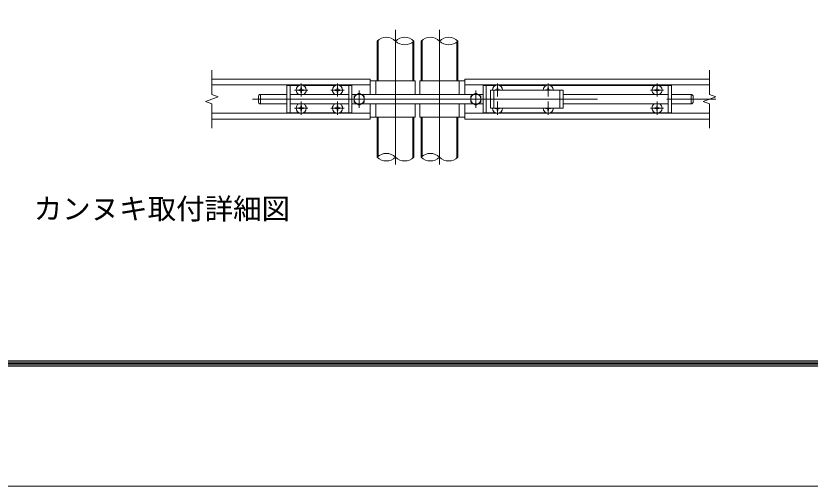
# Model space of a CAD drawing. Units: millimetres, scale not verified. Extents: x -6300 to 6300, y -4455 to 4455.
# Drawn here: x -3954 to -1763, y -4455 to -3159 of the extents above; entities that cross this region are included whole.
import ezdxf
from ezdxf.enums import TextEntityAlignment as Align

# ---------------------------------------------------------------- set-up
doc = ezdxf.new("R2010")
doc.units = ezdxf.units.MM
doc.header["$LTSCALE"] = 30
doc.linetypes.add('DASHED', pattern=[7.5, 6, -1.5])
doc.linetypes.add('USER1', pattern=[50.8, 31.75, -6.35, 6.35, -6.35])
for name, color, linetype, lineweight in [('0-0_D-BMK', 2, 'USER1', 13), ('0-1_D-STR1', 1, 'Continuous', 18), ('0-2_D-STR3', 3, 'Continuous', 13), ('0-6_D-STR-DIM', 7, 'Continuous', 9), ('0-B_D-TTL', 7, 'Continuous', 9), ('0-C_D-TTL-TXT', 7, 'Continuous', 13)]:
    doc.layers.add(name, color=color, linetype=linetype, lineweight=lineweight)
doc.styles.add('ＭＳ ゴシック', font='')
doc.styles.get('ＭＳ ゴシック').set_extended_font_data('MS Gothic')

msp = doc.modelspace()

# ---------------------------------------------------------------- linework, layer by layer
at = {"layer": '0-0_D-BMK'}
for p, q in [((-2906.99, -3198.18), (-2906.99, -3569.35)), ((-2785.39, -3198.18), (-2785.39, -3569.35)), ((-3166.99, -3381.98), (-3166.99, -3345.72)), ((-3066.99, -3381.9), (-3066.99, -3345.64)), ((-2625.39, -3381.98), (-2625.39, -3345.72)), ((-2485.39, -3381.98), (-2485.39, -3345.72)), ((-2185.39, -3381.9), (-2185.39, -3345.64)), ((-3185.21, -3363.77), (-3148.95, -3363.77)), ((-3085.21, -3363.77), (-3048.95, -3363.77)), ((-3006.99, -3365.19), (-3006.99, -3412.34)), ((-2685.39, -3365.19), (-2685.39, -3412.34)), ((-2203.61, -3363.77), (-2167.35, -3363.77)), ((-3301.63, -3388.77), (-2022.73, -3388.77)), ((-3166.99, -3431.9), (-3166.99, -3395.64)), ((-3066.99, -3431.9), (-3066.99, -3395.64)), ((-2625.39, -3431.98), (-2625.39, -3395.72)), ((-2485.39, -3431.98), (-2485.39, -3395.72)), ((-2185.39, -3431.9), (-2185.39, -3395.64)), ((-3185.21, -3413.77), (-3148.95, -3413.77)), ((-3085.21, -3413.77), (-3048.95, -3413.77)), ((-2203.61, -3413.77), (-2167.35, -3413.77))]:
    msp.add_line(p, q, dxfattribs=at)
at = {"layer": '0-1_D-STR1'}
for p, q in [((-2957.79, -3228.77), (-2957.79, -3338.77)), ((-2856.19, -3228.77), (-2856.19, -3338.77)), ((-2836.19, -3228.77), (-2836.19, -3338.77)), ((-2734.59, -3228.77), (-2734.59, -3338.77)), ((-2957.79, -3438.77), (-2957.79, -3548.77)), ((-2856.19, -3438.77), (-2856.19, -3548.77)), ((-2856.19, -3438.77), (-2856.19, -3548.77)), ((-2836.19, -3438.77), (-2836.19, -3548.77)), ((-2836.19, -3438.77), (-2836.19, -3548.77)), ((-2734.59, -3438.77), (-2734.59, -3548.77))]:
    msp.add_line(p, q, dxfattribs=at)
at = {"layer": '0-1_D-STR1', "linetype": 'DASHED'}
for p, q in [((-2954.59, -3225.94), (-2954.59, -3338.77)), ((-2859.39, -3231.59), (-2859.39, -3338.77)), ((-2832.99, -3225.94), (-2832.99, -3338.77)), ((-2737.79, -3231.59), (-2737.79, -3338.77)), ((-2954.59, -3438.77), (-2954.59, -3545.94)), ((-2859.39, -3438.77), (-2859.39, -3551.59)), ((-2832.99, -3438.77), (-2832.99, -3545.94)), ((-2737.79, -3438.77), (-2737.79, -3551.59))]:
    msp.add_line(p, q, dxfattribs=at)
at = {"layer": '0-2_D-STR3'}
for p, q in [((-2976.99, -3333.77), (-3413.99, -3333.77)), ((-2976.99, -3349.77), (-3413.99, -3349.77)), ((-3206.99, -3350.77), (-3206.99, -3426.77)), ((-3172.19, -3350.77), (-3206.99, -3350.77)), ((-3197.99, -3350.77), (-3197.99, -3426.77)), ((-3072.19, -3350.77), (-3161.8, -3350.77)), ((-3026.99, -3350.77), (-3061.8, -3350.77)), ((-3035.99, -3350.77), (-3035.99, -3426.77)), ((-3026.99, -3350.77), (-3026.99, -3426.77)), ((-2976.99, -3333.77), (-2976.99, -3375.77)), ((-2852.99, -3338.77), (-2976.99, -3338.77)), ((-2960.99, -3338.77), (-2960.99, -3375.77)), ((-2852.99, -3338.77), (-2852.99, -3375.77)), ((-2839.39, -3338.77), (-2715.39, -3338.77)), ((-2839.39, -3338.77), (-2839.39, -3375.77)), ((-2731.39, -3338.77), (-2731.39, -3375.77)), ((-2715.39, -3333.77), (-2715.39, -3375.77)), ((-2715.39, -3333.77), (-2040.28, -3333.77)), ((-2715.39, -3349.77), (-2040.28, -3349.77)), ((-2665.39, -3350.77), (-2665.39, -3426.77)), ((-2665.39, -3350.77), (-2630.59, -3350.77)), ((-2656.39, -3350.77), (-2656.39, -3426.77)), ((-2620.2, -3350.77), (-2490.59, -3350.77)), ((-2480.2, -3350.77), (-2145.39, -3350.77)), ((-2154.39, -3350.77), (-2154.39, -3426.77)), ((-2145.39, -3350.77), (-2145.39, -3426.77)), ((-3173.29, -3364.56), (-3173.29, -3363.77)), ((-3170.7, -3364.6), (-3173.29, -3364.56)), ((-3167.78, -3357.47), (-3167.83, -3360.06)), ((-3167.78, -3370.07), (-3167.83, -3367.47)), ((-3166.2, -3357.47), (-3167.78, -3357.47)), ((-3166.2, -3370.07), (-3167.78, -3370.07)), ((-3166.2, -3357.47), (-3166.16, -3360.06)), ((-3166.2, -3370.07), (-3166.16, -3367.47)), ((-3163.29, -3362.93), (-3160.69, -3362.98)), ((-3160.69, -3362.98), (-3160.69, -3363.77)), ((-3070.7, -3362.93), (-3073.29, -3362.98)), ((-3073.29, -3362.98), (-3073.29, -3363.77)), ((-3067.78, -3357.47), (-3067.83, -3360.06)), ((-3067.78, -3370.07), (-3067.83, -3367.47)), ((-3066.2, -3357.47), (-3067.78, -3357.47)), ((-3066.2, -3370.07), (-3067.78, -3370.07)), ((-3066.2, -3357.47), (-3066.16, -3360.06)), ((-3066.2, -3370.07), (-3066.16, -3367.47)), ((-3063.29, -3364.6), (-3060.69, -3364.56)), ((-3060.69, -3364.56), (-3060.69, -3363.77)), ((-2644.39, -3363.77), (-2644.39, -3413.77)), ((-2644.39, -3363.77), (-2444.39, -3363.77)), ((-2629.1, -3362.93), (-2631.69, -3362.98)), ((-2631.69, -3362.98), (-2631.69, -3363.77)), ((-2626.18, -3357.47), (-2626.23, -3360.06)), ((-2626.18, -3357.47), (-2624.6, -3357.47)), ((-2624.6, -3357.47), (-2624.56, -3360.06)), ((-2489.1, -3362.93), (-2491.69, -3362.98)), ((-2491.69, -3362.98), (-2491.69, -3363.77)), ((-2486.18, -3357.47), (-2486.23, -3360.06)), ((-2486.18, -3357.47), (-2484.6, -3357.47)), ((-2484.6, -3357.47), (-2484.56, -3360.06)), ((-2481.69, -3362.93), (-2479.09, -3362.98)), ((-2479.09, -3362.98), (-2479.09, -3363.77)), ((-2444.39, -3363.77), (-2444.39, -3413.77)), ((-2189.1, -3362.93), (-2191.69, -3362.98)), ((-2191.69, -3362.98), (-2191.69, -3363.77)), ((-2186.18, -3357.47), (-2186.23, -3360.06)), ((-2186.18, -3370.07), (-2186.23, -3367.47)), ((-2184.6, -3357.47), (-2186.18, -3357.47)), ((-2184.6, -3370.07), (-2186.18, -3370.07)), ((-2184.6, -3357.47), (-2184.56, -3360.06)), ((-2184.6, -3370.07), (-2184.56, -3367.47)), ((-2181.69, -3364.6), (-2179.09, -3364.56)), ((-2179.09, -3364.56), (-2179.09, -3363.77)), ((-3285.39, -3381.77), (-3285.39, -3395.77)), ((-3256.49, -3375.77), (-3279.39, -3375.77)), ((-3279.39, -3375.77), (-3279.39, -3401.77)), ((-3256.81, -3375.77), (-3206.99, -3375.77)), ((-3197.99, -3375.77), (-3035.99, -3375.77)), ((-3026.99, -3375.77), (-2921.29, -3375.77)), ((-2921.59, -3375.77), (-2665.39, -3375.77)), ((-2444.39, -3375.77), (-2154.39, -3375.77)), ((-2145.39, -3375.77), (-2091.39, -3375.77)), ((-2091.39, -3375.77), (-2091.39, -3401.77)), ((-2085.39, -3381.77), (-2085.39, -3395.77)), ((-3256.49, -3401.77), (-3279.39, -3401.77)), ((-3256.81, -3401.77), (-3206.99, -3401.77)), ((-3197.99, -3401.77), (-3035.99, -3401.77)), ((-3173.29, -3414.56), (-3173.29, -3413.77)), ((-3170.7, -3414.6), (-3173.29, -3414.56)), ((-3167.78, -3407.47), (-3167.83, -3410.06)), ((-3167.78, -3420.07), (-3167.83, -3417.47)), ((-3166.2, -3407.47), (-3167.78, -3407.47)), ((-3166.2, -3407.47), (-3166.16, -3410.06)), ((-3166.2, -3420.07), (-3166.16, -3417.47)), ((-3163.29, -3412.93), (-3160.69, -3412.98)), ((-3163.29, -3414.6), (-3160.69, -3414.56)), ((-3160.69, -3412.98), (-3160.69, -3413.77)), ((-3160.69, -3414.56), (-3160.69, -3413.77)), ((-3070.7, -3412.93), (-3073.29, -3412.98)), ((-3073.29, -3412.98), (-3073.29, -3413.77)), ((-3067.78, -3407.47), (-3067.83, -3410.06)), ((-3067.78, -3420.07), (-3067.83, -3417.47)), ((-3066.2, -3407.47), (-3067.78, -3407.47)), ((-3066.2, -3407.47), (-3066.16, -3410.06)), ((-3066.2, -3420.07), (-3066.16, -3417.47)), ((-3063.29, -3412.93), (-3060.69, -3412.98)), ((-3063.29, -3414.6), (-3060.69, -3414.56)), ((-3060.69, -3412.98), (-3060.69, -3413.77)), ((-3060.69, -3414.56), (-3060.69, -3413.77)), ((-3026.99, -3401.77), (-2921.29, -3401.77)), ((-2976.99, -3401.77), (-2976.99, -3443.77)), ((-2960.99, -3401.77), (-2960.99, -3438.77)), ((-2921.59, -3401.77), (-2665.39, -3401.77)), ((-2852.99, -3401.77), (-2852.99, -3438.77)), ((-2839.39, -3401.77), (-2839.39, -3438.77)), ((-2731.39, -3401.77), (-2731.39, -3438.77)), ((-2715.39, -3401.77), (-2715.39, -3443.77)), ((-2644.39, -3413.77), (-2444.39, -3413.77)), ((-2631.69, -3414.56), (-2631.69, -3413.77)), ((-2629.1, -3414.6), (-2631.69, -3414.56)), ((-2626.18, -3420.07), (-2626.23, -3417.47)), ((-2624.6, -3420.07), (-2624.56, -3417.47)), ((-2621.69, -3414.6), (-2619.09, -3414.56)), ((-2619.09, -3414.56), (-2619.09, -3413.77)), ((-2491.69, -3414.56), (-2491.69, -3413.77)), ((-2489.1, -3414.6), (-2491.69, -3414.56)), ((-2486.18, -3420.07), (-2486.23, -3417.47)), ((-2484.6, -3420.07), (-2484.56, -3417.47)), ((-2481.69, -3414.6), (-2479.09, -3414.56)), ((-2479.09, -3414.56), (-2479.09, -3413.77)), ((-2444.39, -3401.77), (-2154.39, -3401.77)), ((-2189.1, -3412.93), (-2191.69, -3412.98)), ((-2191.69, -3412.98), (-2191.69, -3413.77)), ((-2186.18, -3407.47), (-2186.23, -3410.06)), ((-2186.18, -3420.07), (-2186.23, -3417.47)), ((-2184.6, -3407.47), (-2186.18, -3407.47)), ((-2184.6, -3407.47), (-2184.56, -3410.06)), ((-2184.6, -3420.07), (-2184.56, -3417.47)), ((-2181.69, -3412.93), (-2179.09, -3412.98)), ((-2181.69, -3414.6), (-2179.09, -3414.56)), ((-2179.09, -3412.98), (-2179.09, -3413.77)), ((-2179.09, -3414.56), (-2179.09, -3413.77)), ((-2145.39, -3401.77), (-2091.39, -3401.77)), ((-2976.99, -3427.77), (-3413.99, -3427.77)), ((-3172.19, -3426.77), (-3206.99, -3426.77)), ((-3166.2, -3420.07), (-3167.78, -3420.07)), ((-3072.19, -3426.77), (-3161.8, -3426.77)), ((-3066.2, -3420.07), (-3067.78, -3420.07)), ((-3026.99, -3426.77), (-3061.8, -3426.77)), ((-2852.99, -3438.77), (-2976.99, -3438.77)), ((-2839.39, -3438.77), (-2715.39, -3438.77)), ((-2715.39, -3427.77), (-2040.28, -3427.77)), ((-2665.39, -3426.77), (-2630.59, -3426.77)), ((-2626.18, -3420.07), (-2624.6, -3420.07)), ((-2620.2, -3426.77), (-2490.59, -3426.77)), ((-2486.18, -3420.07), (-2484.6, -3420.07)), ((-2480.2, -3426.77), (-2145.39, -3426.77)), ((-2184.6, -3420.07), (-2186.18, -3420.07)), ((-2976.99, -3443.77), (-3413.99, -3443.77)), ((-2715.39, -3443.77), (-2040.28, -3443.77))]:
    msp.add_line(p, q, dxfattribs=at)
at = {"layer": '0-2_D-STR3', "linetype": 'DASHED'}
for p, q in [((-2635.39, -3363.77), (-2635.39, -3413.77)), ((-2453.39, -3363.77), (-2453.39, -3413.77))]:
    msp.add_line(p, q, dxfattribs=at)
at = {"layer": '0-2_D-STR3'}
for points in [[(-3170.7, -3362.93), (-3173.29, -3362.98), (-3173.29, -3363.77)], [(-3163.29, -3364.6), (-3160.69, -3364.56), (-3160.69, -3363.77)], [(-3070.7, -3364.6), (-3073.29, -3364.56), (-3073.29, -3363.77)], [(-3063.29, -3362.93), (-3060.69, -3362.98), (-3060.69, -3363.77)], [(-2621.69, -3362.93), (-2619.09, -3362.98), (-2619.09, -3363.77)], [(-2189.1, -3364.6), (-2191.69, -3364.56), (-2191.69, -3363.77)], [(-2181.69, -3362.93), (-2179.09, -3362.98), (-2179.09, -3363.77)], [(-3170.7, -3412.93), (-3173.29, -3412.98), (-3173.29, -3413.77)], [(-3070.7, -3414.6), (-3073.29, -3414.56), (-3073.29, -3413.77)], [(-2189.1, -3414.6), (-2191.69, -3414.56), (-2191.69, -3413.77)]]:
    msp.add_lwpolyline(points, dxfattribs=at)
at = {"layer": '0-2_D-STR3', "color": 4, "linetype": 'DASHED'}
for points in [[(-3006.99, -3372.57), (-3021.02, -3380.67), (-3021.02, -3396.87), (-3006.99, -3404.97), (-2992.96, -3396.87), (-2992.96, -3380.67)], [(-2685.39, -3372.57), (-2699.42, -3380.67), (-2699.42, -3396.87), (-2685.39, -3404.97), (-2671.36, -3396.87), (-2671.36, -3380.67)]]:
    msp.add_lwpolyline(points, close=True, dxfattribs=at)
at = {"layer": '0-2_D-STR3', "color": 4, "linetype": 'DASHED', "lineweight": 9}
for centre in [(-3006.99, -3388.77), (-2685.39, -3388.77)]:
    msp.add_circle(centre, 14.07, dxfattribs=at)
at = {"layer": '0-2_D-STR3'}
for centre, radius, start, end in [((-3166.99, -3363.77), 14, 0, 180), ((-3066.99, -3363.77), 14, 0, 180), ((-2625.39, -3363.77), 14, 0, 180), ((-2485.39, -3363.77), 14, 0, 180), ((-2185.39, -3363.77), 14, 0, 180), ((-3166.99, -3363.77), 14, 180, 238.99728), ((-3170.8, -3359.96), 2.98, 270, 0), ((-3170.8, -3367.58), 2.98, 0, 90), ((-3163.18, -3359.96), 2.98, 180, 270), ((-3163.18, -3367.58), 2.98, 90, 180), ((-3166.99, -3363.77), 14, 301.00272, 0), ((-3066.99, -3363.77), 14, 180, 238.99728), ((-3070.8, -3359.96), 2.98, 270, 0), ((-3070.8, -3367.58), 2.98, 0, 90), ((-3063.18, -3359.96), 2.98, 180, 270), ((-3063.18, -3367.58), 2.98, 90, 180), ((-3066.99, -3363.77), 14, 301.00272, 0), ((-2629.2, -3359.96), 2.98, 270, 0), ((-2621.58, -3359.96), 2.98, 180, 270), ((-2489.2, -3359.96), 2.98, 270, 0), ((-2481.58, -3359.96), 2.98, 180, 270), ((-2185.39, -3363.77), 14, 180, 238.99728), ((-2189.2, -3359.96), 2.98, 270, 0), ((-2189.2, -3367.58), 2.98, 0, 90), ((-2181.58, -3359.96), 2.98, 180, 270), ((-2181.58, -3367.58), 2.98, 90, 180), ((-2185.39, -3363.77), 14, 301.00272, 0), ((-3279.39, -3381.77), 6, 90, 180), ((-3279.39, -3395.77), 6, 180, 270), ((-2091.39, -3381.77), 6, 0, 90), ((-2091.39, -3395.77), 6, 270, 0), ((-3166.99, -3413.77), 14, 121.00272, 180), ((-3166.99, -3413.77), 14, 180, 0), ((-3170.8, -3409.96), 2.98, 270, 0), ((-3170.8, -3417.58), 2.98, 0, 90), ((-3163.18, -3409.96), 2.98, 180, 270), ((-3163.18, -3417.58), 2.98, 90, 180), ((-3166.99, -3413.77), 14, 0, 58.99728), ((-3066.99, -3413.77), 14, 121.00272, 180), ((-3066.99, -3413.77), 14, 180, 0), ((-3070.8, -3409.96), 2.98, 270, 0), ((-3070.8, -3417.58), 2.98, 0, 90), ((-3063.18, -3409.96), 2.98, 180, 270), ((-3063.18, -3417.58), 2.98, 90, 180), ((-3066.99, -3413.77), 14, 0, 58.99728), ((-2625.39, -3413.77), 14, 180, 0), ((-2629.2, -3417.58), 2.98, 0, 90), ((-2621.58, -3417.58), 2.98, 90, 180), ((-2485.39, -3413.77), 14, 180, 0), ((-2489.2, -3417.58), 2.98, 0, 90), ((-2481.58, -3417.58), 2.98, 90, 180), ((-2185.39, -3413.77), 14, 121.00272, 180), ((-2185.39, -3413.77), 14, 180, 0), ((-2189.2, -3409.96), 2.98, 270, 0), ((-2189.2, -3417.58), 2.98, 0, 90), ((-2181.58, -3409.96), 2.98, 180, 270), ((-2181.58, -3417.58), 2.98, 90, 180), ((-2185.39, -3413.77), 14, 0, 58.99728)]:
    msp.add_arc(centre, radius, start, end, dxfattribs=at)
at = {"layer": '0-6_D-STR-DIM'}
for p, q in [((-3413.99, -3375.94), (-3413.99, -3308.77)), ((-2040.28, -3375.94), (-2040.28, -3308.77)), ((-3431.61, -3395.18), (-3396.37, -3382.35)), ((-3413.99, -3401.59), (-3431.61, -3395.18)), ((-3396.37, -3382.35), (-3413.99, -3375.94)), ((-2057.9, -3395.18), (-2022.66, -3382.35)), ((-2040.28, -3401.59), (-2057.9, -3395.18)), ((-2022.66, -3382.35), (-2040.28, -3375.94)), ((-3413.99, -3468.77), (-3413.99, -3401.59)), ((-2040.28, -3468.77), (-2040.28, -3401.59))]:
    msp.add_line(p, q, dxfattribs=at)
for centre, start, end in [((-2932.39, -3254.33), 45.18146, 134.81854), ((-2881.59, -3254.33), 45.18146, 134.81854), ((-2810.79, -3254.33), 45.18146, 134.81854), ((-2759.99, -3254.33), 45.18146, 134.81854), ((-2881.59, -3203.2), 225.18146, 314.81854), ((-2759.99, -3203.2), 225.18146, 314.81854), ((-2932.39, -3574.33), 45.18146, 134.81854), ((-2932.39, -3523.2), 225.18146, 314.81854), ((-2881.59, -3523.2), 225.18146, 314.81854), ((-2810.79, -3574.33), 45.18146, 134.81854), ((-2810.79, -3523.2), 225.18146, 314.81854), ((-2759.99, -3523.2), 225.18146, 314.81854)]:
    msp.add_arc(centre, 36.03, start, end, dxfattribs=at)
at = {"layer": '0-B_D-TTL', "color": 2, "lineweight": 18}
msp.add_lwpolyline([(-6299.57, 4455), (6300.43, 4455), (6300.43, -4455), (-6299.57, -4455)], close=True, dxfattribs=at)
at = {"layer": '0-B_D-TTL'}
for points in [[(-5894.57, 4125), (5895.43, 4125), (5895.43, -4125), (-5894.57, -4125)], [(-5890.82, 4121.25), (5891.68, 4121.25), (5891.68, -4121.25), (-5890.82, -4121.25)], [(-5887.07, 4117.5), (5887.93, 4117.5), (5887.93, -4117.5), (-5887.07, -4117.5)], [(-5883.32, 4113.75), (5884.18, 4113.75), (5884.18, -4113.75), (-5883.32, -4113.75)], [(-5879.57, 4110), (5880.43, 4110), (5880.43, -4110), (-5879.57, -4110)]]:
    msp.add_lwpolyline(points, close=True, dxfattribs=at)

# ---------------------------------------------------------------- texts
at = {"layer": '0-C_D-TTL-TXT', "style": 'ＭＳ ゴシック'}
msp.add_text('カンヌキ取付詳細図', height=57.62, dxfattribs=at).set_placement((-3905.25, -3736.98), align=Align.BOTTOM_LEFT)

doc.saveas('drawing.dxf')
